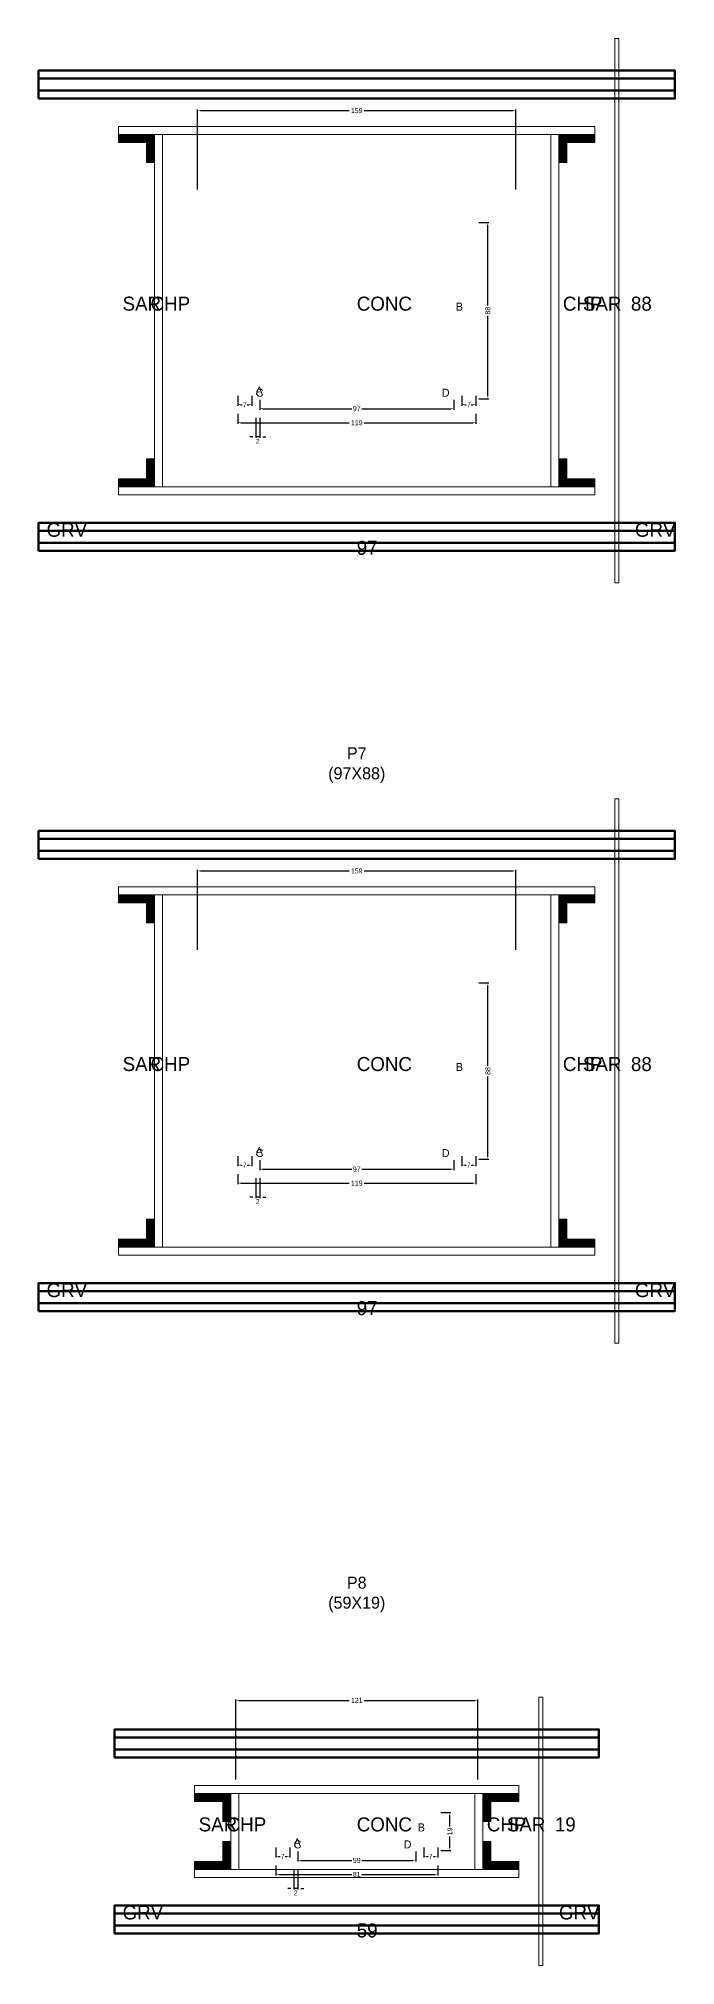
# Model space of a CAD drawing. Header units: centimetres. Extents: x -10500 to 4141, y -7986 to 295.
# Drawn here: x -159 to 159, y -2587 to -1624 of the extents above; entities that cross this region are included whole.
import ezdxf

# ---------------------------------------------------------------- set-up
doc = ezdxf.new("R2010")
doc.units = ezdxf.units.CM
for name, color, linetype in [('COTA', 241, 'Continuous'), ('GRAVATA', 224, 'Continuous'), ('Hachura', 251, 'Continuous'), ('NOMENCLATURA', 7, 'Continuous'), ('SARRAFO', 251, 'Continuous'), ('Texto Seção', 7, 'Continuous')]:
    doc.layers.add(name, color=color, linetype=linetype)
doc.dimstyles.new('cotax2', dxfattribs={"dimtxt": 2.5, "dimasz": 1.5, "dimexe": 0.5, "dimexo": 0.5, "dimgap": 0.5, "dimtad": 1, "dimcen": 2.5, "dimazin": 3, "dimtfac": 1, "dimtmove": 0, "dimatfit": 3})

# ---------------------------------------------------------------- blocks, each defined once
blk = doc.blocks.new('_CLOSEDFILLED')
at = {"color": 0, "linetype": 'BYBLOCK'}
blk.add_solid([(-1, 0.16), (0, 0), (-1, -0.16)], dxfattribs=at)
blk = doc.blocks.new('*D144')
for p, q in [((-59.5, -1811.5), (-59.5, -1816.5)), ((-58, -1816), (-3.75, -1816)), ((3.75, -1816), (58, -1816)), ((59.5, -1811.5), (59.5, -1816.5))]:
    blk.add_line(p, q)
at = {"layer": 'Defpoints'}
for p in [(-59.5, -1811), (-59.5, -1816), (59.5, -1811)]:
    blk.add_point(p, dxfattribs=at)
at = {"layer": 'COTA', "xscale": 1.5, "yscale": 1.5, "rotation": 180}
blk.add_blockref('_CLOSEDFILLED', (-59.5, -1816), dxfattribs=at)
at = {"layer": 'COTA', "xscale": 1.5, "yscale": 1.5}
blk.add_blockref('_CLOSEDFILLED', (59.5, -1816), dxfattribs=at)
at = {"layer": 'COTA', "insert": (0, -1816), "char_height": 2.5, "attachment_point": 5}
blk.add_mtext('119', dxfattribs=at)
blk = doc.blocks.new('*D145')
for p, q in [((-48.5, -1804.5), (-48.5, -1809.5)), ((-47, -1809), (-2.5, -1809)), ((2.5, -1809), (47, -1809)), ((48.5, -1804.5), (48.5, -1809.5))]:
    blk.add_line(p, q)
at = {"layer": 'Defpoints'}
for p in [(-48.5, -1804), (-48.5, -1809), (48.5, -1804)]:
    blk.add_point(p, dxfattribs=at)
at = {"layer": 'COTA', "xscale": 1.5, "yscale": 1.5, "rotation": 180}
blk.add_blockref('_CLOSEDFILLED', (-48.5, -1809), dxfattribs=at)
at = {"layer": 'COTA', "xscale": 1.5, "yscale": 1.5}
blk.add_blockref('_CLOSEDFILLED', (48.5, -1809), dxfattribs=at)
at = {"layer": 'COTA', "insert": (0, -1809), "char_height": 2.5, "attachment_point": 5}
blk.add_mtext('97', dxfattribs=at)
blk = doc.blocks.new('*D146')
for p, q in [((61, -1716), (66, -1716)), ((65.5, -1757.5), (65.5, -1717.5)), ((65.5, -1802.5), (65.5, -1762.5)), ((61, -1804), (66, -1804))]:
    blk.add_line(p, q)
at = {"layer": 'Defpoints'}
for p in [(60.5, -1716), (60.5, -1804), (65.5, -1804)]:
    blk.add_point(p, dxfattribs=at)
at = {"layer": 'COTA', "xscale": 1.5, "yscale": 1.5}
for p, rotation in [((65.5, -1716), 90), ((65.5, -1804), 270)]:
    blk.add_blockref('_CLOSEDFILLED', p, dxfattribs=dict(at, rotation=rotation))
at = {"layer": 'COTA', "insert": (65.5, -1760), "char_height": 2.5, "attachment_point": 5, "rotation": 90}
blk.add_mtext('88', dxfattribs=at)
blk = doc.blocks.new('*D147')
for p, q in [((-59.5, -1802.5), (-59.5, -1807.5)), ((-58, -1807), (-57.25, -1807)), ((-54.75, -1807), (-54, -1807)), ((-52.5, -1802.5), (-52.5, -1807.5))]:
    blk.add_line(p, q)
at = {"layer": 'Defpoints'}
for p in [(-59.5, -1802), (-59.5, -1807), (-52.5, -1802)]:
    blk.add_point(p, dxfattribs=at)
at = {"layer": 'COTA', "xscale": 1.5, "yscale": 1.5, "rotation": 180}
blk.add_blockref('_CLOSEDFILLED', (-59.5, -1807), dxfattribs=at)
at = {"layer": 'COTA', "xscale": 1.5, "yscale": 1.5}
blk.add_blockref('_CLOSEDFILLED', (-52.5, -1807), dxfattribs=at)
at = {"layer": 'COTA', "insert": (-56, -1807), "char_height": 2.5, "attachment_point": 5}
blk.add_mtext('7', dxfattribs=at)
blk = doc.blocks.new('*D148')
for p, q in [((52.5, -1802.5), (52.5, -1807.5)), ((54, -1807), (54.75, -1807)), ((57.25, -1807), (58, -1807)), ((59.5, -1802.5), (59.5, -1807.5))]:
    blk.add_line(p, q)
at = {"layer": 'Defpoints'}
for p in [(52.5, -1802), (52.5, -1807), (59.5, -1802)]:
    blk.add_point(p, dxfattribs=at)
at = {"layer": 'COTA', "xscale": 1.5, "yscale": 1.5, "rotation": 180}
blk.add_blockref('_CLOSEDFILLED', (52.5, -1807), dxfattribs=at)
at = {"layer": 'COTA', "xscale": 1.5, "yscale": 1.5}
blk.add_blockref('_CLOSEDFILLED', (59.5, -1807), dxfattribs=at)
at = {"layer": 'COTA', "insert": (56, -1807), "char_height": 2.5, "attachment_point": 5}
blk.add_mtext('7', dxfattribs=at)
blk = doc.blocks.new('*D149')
for p, q in [((-79.5, -1699.5), (-79.5, -1659.5)), ((-78, -1660), (-3.75, -1660)), ((3.75, -1660), (78, -1660)), ((79.5, -1699.5), (79.5, -1659.5))]:
    blk.add_line(p, q)
at = {"layer": 'Defpoints'}
for p in [(-79.5, -1660), (-79.5, -1700), (79.5, -1700)]:
    blk.add_point(p, dxfattribs=at)
at = {"layer": 'COTA', "xscale": 1.5, "yscale": 1.5, "rotation": 180}
blk.add_blockref('_CLOSEDFILLED', (-79.5, -1660), dxfattribs=at)
at = {"layer": 'COTA', "xscale": 1.5, "yscale": 1.5}
blk.add_blockref('_CLOSEDFILLED', (79.5, -1660), dxfattribs=at)
at = {"layer": 'COTA', "insert": (0, -1660), "char_height": 2.5, "attachment_point": 5}
blk.add_mtext('159', dxfattribs=at)
blk = doc.blocks.new('*D170')
for p, q in [((-59.5, -2191.5), (-59.5, -2196.5)), ((59.5, -2191.5), (59.5, -2196.5)), ((-58, -2196), (-3.75, -2196)), ((3.75, -2196), (58, -2196))]:
    blk.add_line(p, q)
at = {"layer": 'Defpoints'}
for p in [(-59.5, -2191), (59.5, -2191), (-59.5, -2196)]:
    blk.add_point(p, dxfattribs=at)
at = {"layer": 'COTA', "xscale": 1.5, "yscale": 1.5, "rotation": 180}
blk.add_blockref('_CLOSEDFILLED', (-59.5, -2196), dxfattribs=at)
at = {"layer": 'COTA', "xscale": 1.5, "yscale": 1.5}
blk.add_blockref('_CLOSEDFILLED', (59.5, -2196), dxfattribs=at)
at = {"layer": 'COTA', "insert": (0, -2196), "char_height": 2.5, "attachment_point": 5}
blk.add_mtext('119', dxfattribs=at)
blk = doc.blocks.new('*D171')
for p, q in [((-48.5, -2184.5), (-48.5, -2189.5)), ((48.5, -2184.5), (48.5, -2189.5)), ((-47, -2189), (-2.5, -2189)), ((2.5, -2189), (47, -2189))]:
    blk.add_line(p, q)
at = {"layer": 'Defpoints'}
for p in [(-48.5, -2184), (48.5, -2184), (-48.5, -2189)]:
    blk.add_point(p, dxfattribs=at)
at = {"layer": 'COTA', "xscale": 1.5, "yscale": 1.5, "rotation": 180}
blk.add_blockref('_CLOSEDFILLED', (-48.5, -2189), dxfattribs=at)
at = {"layer": 'COTA', "xscale": 1.5, "yscale": 1.5}
blk.add_blockref('_CLOSEDFILLED', (48.5, -2189), dxfattribs=at)
at = {"layer": 'COTA', "insert": (0, -2189), "char_height": 2.5, "attachment_point": 5}
blk.add_mtext('97', dxfattribs=at)
blk = doc.blocks.new('*D172')
for p, q in [((61, -2096), (66, -2096)), ((65.5, -2137.5), (65.5, -2097.5)), ((65.5, -2182.5), (65.5, -2142.5)), ((61, -2184), (66, -2184))]:
    blk.add_line(p, q)
at = {"layer": 'Defpoints'}
for p in [(60.5, -2096), (60.5, -2184), (65.5, -2184)]:
    blk.add_point(p, dxfattribs=at)
at = {"layer": 'COTA', "xscale": 1.5, "yscale": 1.5}
for p, rotation in [((65.5, -2096), 90), ((65.5, -2184), 270)]:
    blk.add_blockref('_CLOSEDFILLED', p, dxfattribs=dict(at, rotation=rotation))
at = {"layer": 'COTA', "insert": (65.5, -2140), "char_height": 2.5, "attachment_point": 5, "rotation": 90}
blk.add_mtext('88', dxfattribs=at)
blk = doc.blocks.new('*D173')
for p, q in [((-59.5, -2182.5), (-59.5, -2187.5)), ((-52.5, -2182.5), (-52.5, -2187.5)), ((-58, -2187), (-57.25, -2187)), ((-54.75, -2187), (-54, -2187))]:
    blk.add_line(p, q)
at = {"layer": 'Defpoints'}
for p in [(-59.5, -2182), (-52.5, -2182), (-59.5, -2187)]:
    blk.add_point(p, dxfattribs=at)
at = {"layer": 'COTA', "xscale": 1.5, "yscale": 1.5, "rotation": 180}
blk.add_blockref('_CLOSEDFILLED', (-59.5, -2187), dxfattribs=at)
at = {"layer": 'COTA', "xscale": 1.5, "yscale": 1.5}
blk.add_blockref('_CLOSEDFILLED', (-52.5, -2187), dxfattribs=at)
at = {"layer": 'COTA', "insert": (-56, -2187), "char_height": 2.5, "attachment_point": 5}
blk.add_mtext('7', dxfattribs=at)
blk = doc.blocks.new('*D174')
for p, q in [((52.5, -2182.5), (52.5, -2187.5)), ((59.5, -2182.5), (59.5, -2187.5)), ((54, -2187), (54.75, -2187)), ((57.25, -2187), (58, -2187))]:
    blk.add_line(p, q)
at = {"layer": 'Defpoints'}
for p in [(52.5, -2182), (59.5, -2182), (52.5, -2187)]:
    blk.add_point(p, dxfattribs=at)
at = {"layer": 'COTA', "xscale": 1.5, "yscale": 1.5, "rotation": 180}
blk.add_blockref('_CLOSEDFILLED', (52.5, -2187), dxfattribs=at)
at = {"layer": 'COTA', "xscale": 1.5, "yscale": 1.5}
blk.add_blockref('_CLOSEDFILLED', (59.5, -2187), dxfattribs=at)
at = {"layer": 'COTA', "insert": (56, -2187), "char_height": 2.5, "attachment_point": 5}
blk.add_mtext('7', dxfattribs=at)
blk = doc.blocks.new('*D175')
for p, q in [((-79.5, -2079.5), (-79.5, -2039.5)), ((-78, -2040), (-3.75, -2040)), ((3.75, -2040), (78, -2040)), ((79.5, -2079.5), (79.5, -2039.5))]:
    blk.add_line(p, q)
at = {"layer": 'Defpoints'}
for p in [(-79.5, -2040), (-79.5, -2080), (79.5, -2080)]:
    blk.add_point(p, dxfattribs=at)
at = {"layer": 'COTA', "xscale": 1.5, "yscale": 1.5, "rotation": 180}
blk.add_blockref('_CLOSEDFILLED', (-79.5, -2040), dxfattribs=at)
at = {"layer": 'COTA', "xscale": 1.5, "yscale": 1.5}
blk.add_blockref('_CLOSEDFILLED', (79.5, -2040), dxfattribs=at)
at = {"layer": 'COTA', "insert": (0, -2040), "char_height": 2.5, "attachment_point": 5}
blk.add_mtext('159', dxfattribs=at)
blk = doc.blocks.new('*D196')
for p, q in [((-40.5, -2537), (-40.5, -2542)), ((-39, -2541.5), (-2.5, -2541.5)), ((2.5, -2541.5), (39, -2541.5)), ((40.5, -2537), (40.5, -2542))]:
    blk.add_line(p, q)
at = {"layer": 'Defpoints'}
for p in [(-40.5, -2536.5), (-40.5, -2541.5), (40.5, -2536.5)]:
    blk.add_point(p, dxfattribs=at)
at = {"layer": 'COTA', "xscale": 1.5, "yscale": 1.5, "rotation": 180}
blk.add_blockref('_CLOSEDFILLED', (-40.5, -2541.5), dxfattribs=at)
at = {"layer": 'COTA', "xscale": 1.5, "yscale": 1.5}
blk.add_blockref('_CLOSEDFILLED', (40.5, -2541.5), dxfattribs=at)
at = {"layer": 'COTA', "insert": (0, -2541.5), "char_height": 2.5, "attachment_point": 5}
blk.add_mtext('81', dxfattribs=at)
blk = doc.blocks.new('*D197')
for p, q in [((-29.5, -2530), (-29.5, -2535)), ((29.5, -2530), (29.5, -2535)), ((-28, -2534.5), (-2.5, -2534.5)), ((2.5, -2534.5), (28, -2534.5))]:
    blk.add_line(p, q)
at = {"layer": 'Defpoints'}
for p in [(-29.5, -2529.5), (29.5, -2529.5), (-29.5, -2534.5)]:
    blk.add_point(p, dxfattribs=at)
at = {"layer": 'COTA', "xscale": 1.5, "yscale": 1.5, "rotation": 180}
blk.add_blockref('_CLOSEDFILLED', (-29.5, -2534.5), dxfattribs=at)
at = {"layer": 'COTA', "xscale": 1.5, "yscale": 1.5}
blk.add_blockref('_CLOSEDFILLED', (29.5, -2534.5), dxfattribs=at)
at = {"layer": 'COTA', "insert": (0, -2534.5), "char_height": 2.5, "attachment_point": 5}
blk.add_mtext('59', dxfattribs=at)
blk = doc.blocks.new('*D198')
for p, q in [((42, -2510.5), (47, -2510.5)), ((46.5, -2517.5), (46.5, -2512)), ((46.5, -2528), (46.5, -2522.5)), ((42, -2529.5), (47, -2529.5))]:
    blk.add_line(p, q)
at = {"layer": 'Defpoints'}
for p in [(41.5, -2510.5), (41.5, -2529.5), (46.5, -2529.5)]:
    blk.add_point(p, dxfattribs=at)
at = {"layer": 'COTA', "xscale": 1.5, "yscale": 1.5}
for p, rotation in [((46.5, -2510.5), 90), ((46.5, -2529.5), 270)]:
    blk.add_blockref('_CLOSEDFILLED', p, dxfattribs=dict(at, rotation=rotation))
at = {"layer": 'COTA', "insert": (46.5, -2520), "char_height": 2.5, "attachment_point": 5, "rotation": 90}
blk.add_mtext('19', dxfattribs=at)
blk = doc.blocks.new('*D199')
for p, q in [((-40.5, -2528), (-40.5, -2533)), ((-39, -2532.5), (-38.25, -2532.5)), ((-35.75, -2532.5), (-35, -2532.5)), ((-33.5, -2528), (-33.5, -2533))]:
    blk.add_line(p, q)
at = {"layer": 'Defpoints'}
for p in [(-40.5, -2527.5), (-40.5, -2532.5), (-33.5, -2527.5)]:
    blk.add_point(p, dxfattribs=at)
at = {"layer": 'COTA', "xscale": 1.5, "yscale": 1.5, "rotation": 180}
blk.add_blockref('_CLOSEDFILLED', (-40.5, -2532.5), dxfattribs=at)
at = {"layer": 'COTA', "xscale": 1.5, "yscale": 1.5}
blk.add_blockref('_CLOSEDFILLED', (-33.5, -2532.5), dxfattribs=at)
at = {"layer": 'COTA', "insert": (-37, -2532.5), "char_height": 2.5, "attachment_point": 5}
blk.add_mtext('7', dxfattribs=at)
blk = doc.blocks.new('*D200')
for p, q in [((33.5, -2528), (33.5, -2533)), ((35, -2532.5), (35.75, -2532.5)), ((38.25, -2532.5), (39, -2532.5)), ((40.5, -2528), (40.5, -2533))]:
    blk.add_line(p, q)
at = {"layer": 'Defpoints'}
for p in [(33.5, -2527.5), (33.5, -2532.5), (40.5, -2527.5)]:
    blk.add_point(p, dxfattribs=at)
at = {"layer": 'COTA', "xscale": 1.5, "yscale": 1.5, "rotation": 180}
blk.add_blockref('_CLOSEDFILLED', (33.5, -2532.5), dxfattribs=at)
at = {"layer": 'COTA', "xscale": 1.5, "yscale": 1.5}
blk.add_blockref('_CLOSEDFILLED', (40.5, -2532.5), dxfattribs=at)
at = {"layer": 'COTA', "insert": (37, -2532.5), "char_height": 2.5, "attachment_point": 5}
blk.add_mtext('7', dxfattribs=at)
blk = doc.blocks.new('*D201')
for p, q in [((-60.5, -2494), (-60.5, -2454)), ((-59, -2454.5), (-3.75, -2454.5)), ((3.75, -2454.5), (59, -2454.5)), ((60.5, -2494), (60.5, -2454))]:
    blk.add_line(p, q)
at = {"layer": 'Defpoints'}
for p in [(-60.5, -2454.5), (-60.5, -2494.5), (60.5, -2494.5)]:
    blk.add_point(p, dxfattribs=at)
at = {"layer": 'COTA', "xscale": 1.5, "yscale": 1.5, "rotation": 180}
blk.add_blockref('_CLOSEDFILLED', (-60.5, -2454.5), dxfattribs=at)
at = {"layer": 'COTA', "xscale": 1.5, "yscale": 1.5}
blk.add_blockref('_CLOSEDFILLED', (60.5, -2454.5), dxfattribs=at)
at = {"layer": 'COTA', "insert": (0, -2454.5), "char_height": 2.5, "attachment_point": 5}
blk.add_mtext('121', dxfattribs=at)

msp = doc.modelspace()

# ---------------------------------------------------------------- hatches: boundary and pattern name
at = {"layer": 'SARRAFO'}
h = msp.add_hatch(dxfattribs=at)
h.set_pattern_fill('SOLID', scale=2)
h.paths.add_polyline_path([(-119, -1676), (-105, -1676), (-105, -1672), (-119, -1672)])
h = msp.add_hatch(dxfattribs=at)
h.set_pattern_fill('SOLID', scale=2)
h.paths.add_polyline_path([(-105, -1686), (-101, -1686), (-101, -1672), (-105, -1672)])
h = msp.add_hatch(dxfattribs=at)
h.set_pattern_fill('SOLID', scale=2)
h.paths.add_polyline_path([(101, -1686), (105, -1686), (105, -1672), (101, -1672)])
h = msp.add_hatch(dxfattribs=at)
h.set_pattern_fill('SOLID', scale=2)
h.paths.add_polyline_path([(105, -1676), (119, -1676), (119, -1672), (105, -1672)])
h = msp.add_hatch(dxfattribs=at)
h.set_pattern_fill('SOLID', scale=2)
h.paths.add_polyline_path([(-105, -1848), (-101, -1848), (-101, -1834), (-105, -1834)])
h = msp.add_hatch(dxfattribs=at)
h.set_pattern_fill('SOLID', scale=2)
h.paths.add_polyline_path([(101, -1848), (105, -1848), (105, -1834), (101, -1834)])
h = msp.add_hatch(dxfattribs=at)
h.set_pattern_fill('SOLID', scale=2)
h.paths.add_polyline_path([(-119, -1848), (-105, -1848), (-105, -1844), (-119, -1844)])
h = msp.add_hatch(dxfattribs=at)
h.set_pattern_fill('SOLID', scale=2)
h.paths.add_polyline_path([(105, -1848), (119, -1848), (119, -1844), (105, -1844)])
h = msp.add_hatch(dxfattribs=at)
h.set_pattern_fill('SOLID', scale=2)
h.paths.add_polyline_path([(-119, -2056), (-105, -2056), (-105, -2052), (-119, -2052)])
h = msp.add_hatch(dxfattribs=at)
h.set_pattern_fill('SOLID', scale=2)
h.paths.add_polyline_path([(-105, -2066), (-101, -2066), (-101, -2052), (-105, -2052)])
h = msp.add_hatch(dxfattribs=at)
h.set_pattern_fill('SOLID', scale=2)
h.paths.add_polyline_path([(101, -2066), (105, -2066), (105, -2052), (101, -2052)])
h = msp.add_hatch(dxfattribs=at)
h.set_pattern_fill('SOLID', scale=2)
h.paths.add_polyline_path([(105, -2056), (119, -2056), (119, -2052), (105, -2052)])
h = msp.add_hatch(dxfattribs=at)
h.set_pattern_fill('SOLID', scale=2)
h.paths.add_polyline_path([(-105, -2228), (-101, -2228), (-101, -2214), (-105, -2214)])
h = msp.add_hatch(dxfattribs=at)
h.set_pattern_fill('SOLID', scale=2)
h.paths.add_polyline_path([(101, -2228), (105, -2228), (105, -2214), (101, -2214)])
h = msp.add_hatch(dxfattribs=at)
h.set_pattern_fill('SOLID', scale=2)
h.paths.add_polyline_path([(-119, -2228), (-105, -2228), (-105, -2224), (-119, -2224)])
h = msp.add_hatch(dxfattribs=at)
h.set_pattern_fill('SOLID', scale=2)
h.paths.add_polyline_path([(105, -2228), (119, -2228), (119, -2224), (105, -2224)])
h = msp.add_hatch(dxfattribs=at)
h.set_pattern_fill('SOLID', scale=2)
h.paths.add_polyline_path([(-81, -2505), (-67, -2505), (-67, -2501), (-81, -2501)])
h = msp.add_hatch(dxfattribs=at)
h.set_pattern_fill('SOLID', scale=2)
h.paths.add_polyline_path([(-67, -2515), (-63, -2515), (-63, -2501), (-67, -2501)])
h = msp.add_hatch(dxfattribs=at)
h.set_pattern_fill('SOLID', scale=2)
h.paths.add_polyline_path([(63, -2515), (67, -2515), (67, -2501), (63, -2501)])
h = msp.add_hatch(dxfattribs=at)
h.set_pattern_fill('SOLID', scale=2)
h.paths.add_polyline_path([(67, -2505), (81, -2505), (81, -2501), (67, -2501)])
h = msp.add_hatch(dxfattribs=at)
h.set_pattern_fill('SOLID', scale=2)
h.paths.add_polyline_path([(-67, -2539), (-63, -2539), (-63, -2525), (-67, -2525)])
h = msp.add_hatch(dxfattribs=at)
h.set_pattern_fill('SOLID', scale=2)
h.paths.add_polyline_path([(63, -2539), (67, -2539), (67, -2525), (63, -2525)])
h = msp.add_hatch(dxfattribs=at)
h.set_pattern_fill('SOLID', scale=2)
h.paths.add_polyline_path([(-81, -2539), (-67, -2539), (-67, -2535), (-81, -2535)])
h = msp.add_hatch(dxfattribs=at)
h.set_pattern_fill('SOLID', scale=2)
h.paths.add_polyline_path([(67, -2539), (81, -2539), (81, -2535), (67, -2535)])

# ---------------------------------------------------------------- linework, layer by layer
at = {"layer": 'GRAVATA', "lineweight": 50}
for points in [[(-159, -1654), (159, -1654), (159, -1640), (-159, -1640)], [(-159, -1650), (159, -1650), (159, -1644), (-159, -1644)], [(-159, -1880), (159, -1880), (159, -1866), (-159, -1866)], [(-159, -1876), (159, -1876), (159, -1870), (-159, -1870)], [(-159, -2034), (159, -2034), (159, -2020), (-159, -2020)], [(-159, -2030), (159, -2030), (159, -2024), (-159, -2024)], [(-159, -2260), (159, -2260), (159, -2246), (-159, -2246)], [(-159, -2256), (159, -2256), (159, -2250), (-159, -2250)], [(-121, -2483), (121, -2483), (121, -2469), (-121, -2469)], [(-121, -2479), (121, -2479), (121, -2473), (-121, -2473)], [(-121, -2571), (121, -2571), (121, -2557), (-121, -2557)], [(-121, -2567), (121, -2567), (121, -2561), (-121, -2561)]]:
    msp.add_lwpolyline(points, close=True, dxfattribs=at)
at = {"layer": 'Hachura', "lineweight": 13}
for points in [[(129, -1896), (131, -1896), (131, -1624), (129, -1624)], [(129, -2276), (131, -2276), (131, -2004), (129, -2004)], [(91, -2587), (93, -2587), (93, -2453), (91, -2453)]]:
    msp.add_lwpolyline(points, close=True, dxfattribs=at)
at = {"layer": 'Hachura', "lineweight": 18}
for points in [[(-119, -1672), (119, -1672), (119, -1668), (-119, -1668)], [(-101, -1848), (-97, -1848), (-97, -1672), (-101, -1672)], [(97, -1848), (101, -1848), (101, -1672), (97, -1672)], [(-119, -1852), (119, -1852), (119, -1848), (-119, -1848)], [(-119, -2052), (119, -2052), (119, -2048), (-119, -2048)], [(-101, -2228), (-97, -2228), (-97, -2052), (-101, -2052)], [(97, -2228), (101, -2228), (101, -2052), (97, -2052)], [(-119, -2232), (119, -2232), (119, -2228), (-119, -2228)], [(-81, -2501), (81, -2501), (81, -2497), (-81, -2497)], [(-63, -2539), (-59, -2539), (-59, -2501), (-63, -2501)], [(59, -2539), (63, -2539), (63, -2501), (59, -2501)], [(-81, -2543), (81, -2543), (81, -2539), (-81, -2539)]]:
    msp.add_lwpolyline(points, close=True, dxfattribs=at)
at = {"layer": 'SARRAFO', "lineweight": 13}
for points in [[(-119, -1676), (-105, -1676), (-105, -1672), (-119, -1672)], [(-105, -1686), (-101, -1686), (-101, -1672), (-105, -1672)], [(101, -1686), (105, -1686), (105, -1672), (101, -1672)], [(105, -1676), (119, -1676), (119, -1672), (105, -1672)], [(-105, -1848), (-101, -1848), (-101, -1834), (-105, -1834)], [(101, -1848), (105, -1848), (105, -1834), (101, -1834)], [(-119, -1848), (-105, -1848), (-105, -1844), (-119, -1844)], [(105, -1848), (119, -1848), (119, -1844), (105, -1844)], [(-119, -2056), (-105, -2056), (-105, -2052), (-119, -2052)], [(-105, -2066), (-101, -2066), (-101, -2052), (-105, -2052)], [(101, -2066), (105, -2066), (105, -2052), (101, -2052)], [(105, -2056), (119, -2056), (119, -2052), (105, -2052)], [(-105, -2228), (-101, -2228), (-101, -2214), (-105, -2214)], [(101, -2228), (105, -2228), (105, -2214), (101, -2214)], [(-119, -2228), (-105, -2228), (-105, -2224), (-119, -2224)], [(105, -2228), (119, -2228), (119, -2224), (105, -2224)], [(-81, -2505), (-67, -2505), (-67, -2501), (-81, -2501)], [(-67, -2515), (-63, -2515), (-63, -2501), (-67, -2501)], [(63, -2515), (67, -2515), (67, -2501), (63, -2501)], [(67, -2505), (81, -2505), (81, -2501), (67, -2501)], [(-67, -2539), (-63, -2539), (-63, -2525), (-67, -2525)], [(63, -2539), (67, -2539), (67, -2525), (63, -2525)], [(-81, -2539), (-67, -2539), (-67, -2535), (-81, -2535)], [(67, -2539), (81, -2539), (81, -2535), (67, -2535)]]:
    msp.add_lwpolyline(points, close=True, dxfattribs=at)

# ---------------------------------------------------------------- texts
at = {"layer": 'NOMENCLATURA'}
for s, p in [('B', (49.5, -1760)), ('A', (-50.5, -1802)), ('C', (-50.5, -1803)), ('D', (42.5, -1803)), ('B', (49.5, -2140)), ('A', (-50.5, -2182)), ('C', (-50.5, -2183)), ('D', (42.5, -2183)), ('B', (30.5, -2520)), ('A', (-31.5, -2527.5)), ('C', (-31.5, -2528.5)), ('D', (23.5, -2528.5))]:
    msp.add_text(s, height=4, dxfattribs=at).set_placement(p)
at = {"layer": 'NOMENCLATURA', "char_height": 6, "attachment_point": 8}
for s, insert in [('P7\\P(97X88)', (0, -1996)), ('P8\\P(59X19)', (0, -2410.5))]:
    msp.add_mtext(s, dxfattribs=dict(at, insert=insert))
at = {"layer": 'Texto Seção'}
for s, p in [('SAR', (-117, -1760)), ('CHP', (-103, -1760)), ('CONC', (0, -1760)), ('CHP', (103, -1760)), ('SAR', (113, -1760)), ('88', (137, -1760)), ('GRV', (-155, -1873)), ('GRV', (139, -1873)), ('97', (0, -1882)), ('SAR', (-117, -2140)), ('CHP', (-103, -2140)), ('CONC', (0, -2140)), ('CHP', (103, -2140)), ('SAR', (113, -2140)), ('88', (137, -2140)), ('GRV', (-155, -2253)), ('GRV', (139, -2253)), ('97', (0, -2262)), ('SAR', (-79, -2520)), ('CHP', (-65, -2520)), ('CONC', (0, -2520)), ('CHP', (65, -2520)), ('SAR', (75, -2520)), ('19', (99, -2520)), ('GRV', (-117, -2564)), ('GRV', (101, -2564)), ('59', (0, -2573))]:
    msp.add_text(s, height=7, dxfattribs=at).set_placement(p)

# ---------------------------------------------------------------- dimensions: what is measured, and where the dimension line sits
at = {"layer": 'COTA'}
for base, p1, p2, picture, middle in [((-79.5, -1660), (-79.5, -1700), (79.5, -1700), '*D149', (0, -1660)), ((-59.5, -1807), (-59.5, -1802), (-52.5, -1802), '*D147', (-56, -1807)), ((-48.5, -1809), (-48.5, -1804), (48.5, -1804), '*D145', (0, -1809)), ((52.5, -1807), (52.5, -1802), (59.5, -1802), '*D148', (56, -1807)), ((-59.5, -1816), (-59.5, -1811), (59.5, -1811), '*D144', (0, -1816)), ((-79.5, -2040), (-79.5, -2080), (79.5, -2080), '*D175', (0, -2040)), ((-59.5, -2187), (-59.5, -2182), (-52.5, -2182), '*D173', (-56, -2187)), ((-48.5, -2189), (-48.5, -2184), (48.5, -2184), '*D171', (0, -2189)), ((52.5, -2187), (52.5, -2182), (59.5, -2182), '*D174', (56, -2187)), ((-59.5, -2196), (-59.5, -2191), (59.5, -2191), '*D170', (0, -2196)), ((-60.5, -2454.5), (-60.5, -2494.5), (60.5, -2494.5), '*D201', (0, -2454.5)), ((-40.5, -2532.5), (-40.5, -2527.5), (-33.5, -2527.5), '*D199', (-37, -2532.5)), ((-29.5, -2534.5), (-29.5, -2529.5), (29.5, -2529.5), '*D197', (0, -2534.5)), ((33.5, -2532.5), (33.5, -2527.5), (40.5, -2527.5), '*D200', (37, -2532.5)), ((-40.5, -2541.5), (-40.5, -2536.5), (40.5, -2536.5), '*D196', (0, -2541.5))]:
    dim = msp.add_linear_dim(base=base, p1=p1, p2=p2, dimstyle='cotax2', dxfattribs=at)
    dim.commit()
    dim.dimension.update_dxf_attribs({"geometry": picture, "text_midpoint": middle})
for base, p1, p2, picture, middle in [((65.5, -1804), (60.5, -1804), (60.5, -1716), '*D146', (65.5, -1760)), ((65.5, -2184), (60.5, -2184), (60.5, -2096), '*D172', (65.5, -2140)), ((46.5, -2529.5), (41.5, -2529.5), (41.5, -2510.5), '*D198', (46.5, -2520))]:
    dim = msp.add_linear_dim(base=base, p1=p1, p2=p2, angle=90, dimstyle='cotax2', dxfattribs=at)
    dim.commit()
    dim.dimension.update_dxf_attribs({"geometry": picture, "text_midpoint": middle})
for base, p1, p2 in [((-48.5, -1823), (-48.5, -1813), (-50.5, -1813)), ((-48.5, -2203), (-48.5, -2193), (-50.5, -2193)), ((-29.5, -2548.5), (-29.5, -2538.5), (-31.5, -2538.5))]:
    msp.add_linear_dim(base=base, p1=p1, p2=p2, dimstyle='cotax2', dxfattribs=at).render()

doc.saveas('drawing.dxf')
